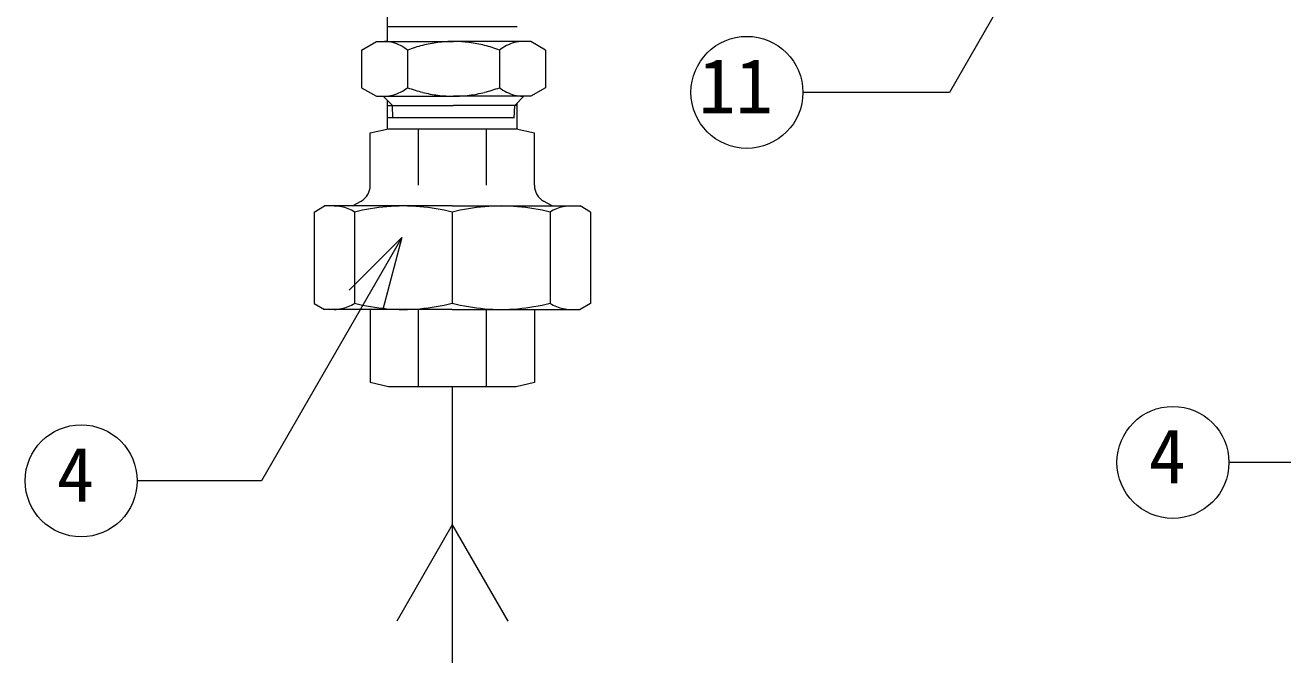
# Model space of a CAD drawing. Units: millimetres, scale not verified. Extents: x -79689 to 6276, y -2774 to 2774.
# Drawn here: x 133 to 638, y -414 to -158 of the extents above; entities that cross this region are included whole.
import ezdxf
from ezdxf.enums import TextEntityAlignment as Align

# ---------------------------------------------------------------- set-up
doc = ezdxf.new("R2010")
doc.units = ezdxf.units.MM
doc.header["$LTSCALE"] = 10
for name, color, linetype, lineweight in [('0-0_0', 7, 'Continuous', 18), ('0-3_moji', 7, 'Continuous', 18), ('1-0', 7, 'Continuous', 18)]:
    doc.layers.add(name, color=color, linetype=linetype, lineweight=lineweight)
doc.styles.add('ＭＳ ゴシック', font='')
doc.styles.get('ＭＳ ゴシック').set_extended_font_data('MS Gothic')

msp = doc.modelspace()

# ---------------------------------------------------------------- linework, layer by layer
at = {"layer": '0-0_0'}
msp.add_line((304.57, -303.33), (304.57, -414.29), dxfattribs=at)
at = {"layer": '0-3_moji'}
for p, q in [((553.38, -100.07), (504.3, -185.07)), ((504.3, -185.07), (445.46, -185.07)), ((284.35, -243.4), (227.92, -341.15)), ((284.35, -243.4), (263.14, -264.61)), ((284.35, -243.4), (276.59, -272.38)), ((666.65, -333.76), (616.65, -333.76)), ((227.92, -341.15), (177.92, -341.15)), ((304.57, -358.81), (282.22, -397.53)), ((304.57, -358.81), (326.92, -397.53))]:
    msp.add_line(p, q, dxfattribs=at)
for centre in [(422.96, -185.07), (594.15, -333.76), (155.42, -341.15)]:
    msp.add_circle(centre, 22.5, dxfattribs=at)
at = {"layer": '1-0'}
for p, q in [((278.57, -164.63), (278.57, -148.01)), ((278.57, -158.56), (330.57, -158.56)), ((278.57, -199.76), (278.57, -188.36)), ((330.57, -199.76), (330.57, -189.37))]:
    msp.add_line(p, q, dxfattribs=at)
at = {"layer": '1-0', "color": 3}
for p, q in [((283.37, -158.56), (330.57, -158.56)), ((278.57, -195.12), (329.48, -195.12))]:
    msp.add_line(p, q, dxfattribs=at)
at = {"layer": '1-0', "color": 4}
for p, q in [((268.12, -168.06), (274.07, -164.63)), ((274.07, -164.63), (305.07, -164.63)), ((336.07, -164.63), (305.07, -164.63)), ((342.02, -168.06), (336.07, -164.63)), ((268.12, -168.06), (268.12, -183.19)), ((286.6, -168.06), (286.6, -183.19)), ((323.55, -168.06), (323.55, -183.19)), ((342.02, -168.06), (342.02, -183.19)), ((268.12, -183.19), (274.07, -186.63)), ((274.07, -186.63), (305.07, -186.63)), ((280.52, -190.31), (276.83, -186.63)), ((336.07, -186.63), (305.07, -186.63)), ((329.63, -190.31), (333.31, -186.63)), ((342.02, -183.19), (336.07, -186.63)), ((278.22, -190.31), (305.07, -190.31)), ((280.68, -195.41), (280.52, -190.31)), ((330.57, -190.31), (305.07, -190.31)), ((329.47, -195.41), (329.63, -190.31)), ((271.57, -201.39), (278.96, -199.67)), ((271.57, -222.4), (271.57, -201.39)), ((278.96, -199.67), (330.18, -199.67)), ((290.9, -199.67), (290.9, -222.4)), ((318.24, -199.67), (318.24, -222.4)), ((330.18, -199.67), (337.57, -201.39)), ((337.57, -222.4), (337.57, -201.39)), ((249.01, -233.16), (253.24, -230.72)), ((304.57, -230.72), (253.24, -230.72)), ((264.48, -230.72), (267.9, -228.75)), ((304.57, -230.72), (355.9, -230.72)), ((344.66, -230.72), (341.24, -228.75)), ((360.13, -233.16), (355.9, -230.72)), ((249.01, -233.16), (249.01, -269.84)), ((265.28, -233.16), (265.28, -269.84)), ((304.57, -233.16), (304.57, -269.84)), ((343.86, -233.16), (343.86, -269.84)), ((360.13, -233.16), (360.13, -269.84)), ((249.01, -269.84), (253.24, -272.28)), ((304.57, -272.28), (253.24, -272.28)), ((271.57, -272.28), (271.57, -301.61)), ((290.9, -272.28), (290.9, -303.33)), ((304.57, -272.28), (355.9, -272.28)), ((318.24, -272.28), (318.24, -303.33)), ((337.57, -272.28), (337.57, -301.61)), ((360.13, -269.84), (355.9, -272.28)), ((278.96, -303.33), (271.57, -301.61)), ((337.57, -301.61), (330.18, -303.33)), ((330.18, -303.33), (278.96, -303.33))]:
    msp.add_line(p, q, dxfattribs=at)
for centre, radius, start, end in [((277.29, -177.2), 12.57, 74.431, 89.6572), ((276.28, -180.9), 16.41, 62.848, 74.5117), ((274.77, -183.93), 19.79, 53.2831, 62.9554), ((306.33, -221.06), 56.55, 104.04, 110.4194), ((305.61, -218.14), 53.54, 97.3133, 104.0522), ((305.12, -214.25), 49.62, 90.0512, 97.3225), ((305.03, -214.25), 49.62, 82.6775, 89.9488), ((304.54, -218.14), 53.54, 75.9478, 82.6867), ((303.82, -221.06), 56.55, 69.5806, 75.96), ((335.38, -183.93), 19.79, 117.0446, 126.7169), ((333.87, -180.9), 16.41, 105.4883, 117.152), ((332.86, -177.2), 12.57, 90.3428, 105.569), ((277.29, -174.06), 12.57, 270.3428, 285.569), ((276.28, -170.36), 16.41, 285.4883, 297.152), ((274.77, -167.33), 19.79, 297.0446, 306.7169), ((306.33, -130.19), 56.55, 249.5805, 255.96), ((305.61, -133.12), 53.54, 255.9478, 262.6867), ((305.12, -137.01), 49.62, 262.6775, 269.9488), ((305.03, -137.01), 49.62, 270.0512, 277.3225), ((304.54, -133.12), 53.54, 277.3133, 284.0522), ((303.82, -130.19), 56.55, 284.04, 290.4194), ((335.38, -167.33), 19.79, 233.2831, 242.9554), ((333.87, -170.36), 16.41, 242.848, 254.5117), ((332.86, -174.06), 12.57, 254.431, 269.6572), ((264.24, -222.4), 7.33, 300, 0), ((344.9, -222.4), 7.33, 180, 240), ((257.1, -244.33), 13.6, 77.7412, 89.8076), ((256.53, -247), 16.34, 67.7325, 77.7804), ((255.68, -249.13), 18.64, 58.9737, 67.7889), ((285.32, -313.55), 82.84, 94.8453, 103.9951), ((284.92, -309.13), 78.41, 85.1653, 94.8337), ((284.53, -313.55), 82.84, 76.0049, 85.1537), ((324.6, -313.55), 82.84, 94.8463, 103.9951), ((324.21, -309.13), 78.41, 85.1663, 94.8347), ((323.82, -313.55), 82.84, 76.0049, 85.1547), ((353.46, -249.13), 18.64, 112.211, 121.0263), ((352.61, -247), 16.34, 102.2195, 112.2674), ((352.04, -244.33), 13.6, 90.1924, 102.2588), ((257.1, -258.67), 13.6, 270.1924, 282.2586), ((256.53, -256), 16.34, 282.2194, 292.2674), ((255.68, -253.87), 18.64, 292.211, 301.0263), ((285.31, -189.45), 82.84, 256.0049, 265.1548), ((284.92, -193.87), 78.41, 265.1664, 274.8346), ((284.53, -189.45), 82.84, 274.8462, 283.9951), ((324.6, -189.45), 82.84, 256.0049, 265.1538), ((324.21, -193.87), 78.41, 265.1654, 274.8336), ((323.82, -189.45), 82.84, 274.8452, 283.9951), ((353.46, -253.87), 18.64, 238.9737, 247.7892), ((352.61, -256), 16.34, 247.7328, 257.7807), ((352.04, -258.67), 13.6, 257.7414, 269.8076)]:
    msp.add_arc(centre, radius, start, end, dxfattribs=at)

# ---------------------------------------------------------------- texts
at = {"layer": '0-3_moji', "style": 'ＭＳ ゴシック'}
for s, p in [('11', (403.47, -200.07)), ('4', (584.4, -348.76)), ('4', (145.67, -356.15))]:
    msp.add_text(s, height=21.99, dxfattribs=at).set_placement(p, align=Align.BOTTOM_LEFT)

doc.saveas('drawing.dxf')
